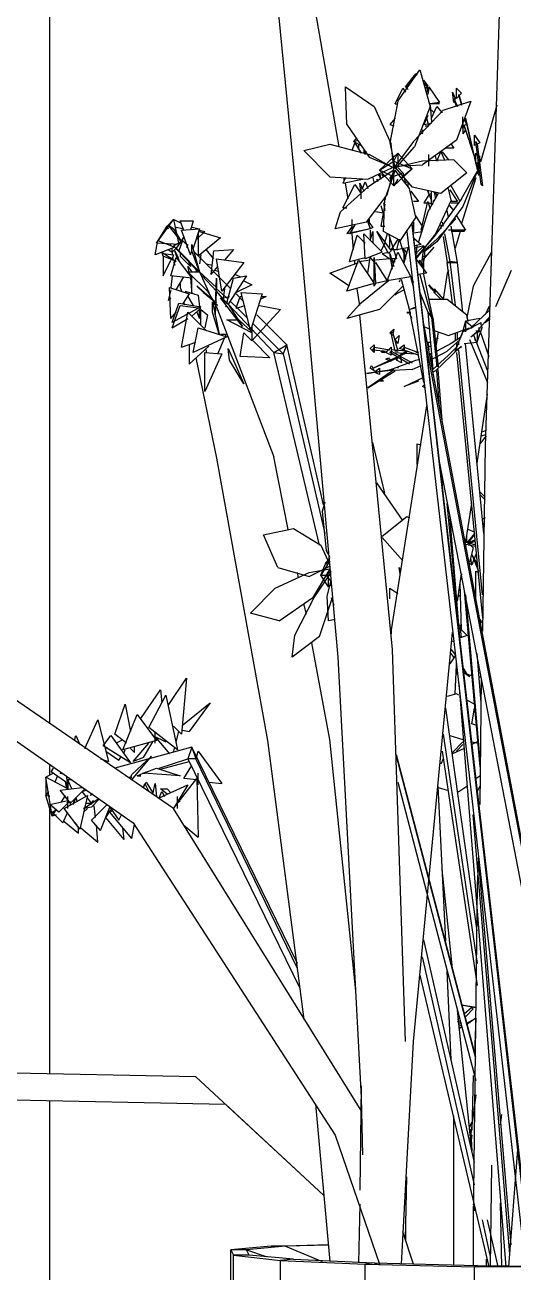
# Model space of a CAD drawing. Header units: millimetres. Extents: x -10.3 to 0, y 0 to 5.9.
# Drawn here: x -1.524 to -1.149, y 2.085 to 3.042 of the extents above; entities that cross this region are included whole.
import ezdxf

# ---------------------------------------------------------------- set-up
doc = ezdxf.new("R2010")
doc.units = ezdxf.units.MM

msp = doc.modelspace()

# ---------------------------------------------------------------- linework, layer by layer
for p, q in [((-1.505, 2.506), (-1.505, 4.238)), ((-1.283, 2.949), (-1.318, 3.152)), ((-1.339, 3.148), (-1.314, 2.894)), ((-1.16, 3.059), (-1.171, 2.719)), ((-1.238, 2.984), (-1.221, 3.008)), ((-1.221, 3.008), (-1.213, 2.98)), ((-1.232, 2.995), (-1.224, 3.005)), ((-1.224, 3.005), (-1.231, 2.996)), ((-1.223, 3.004), (-1.224, 3.005)), ((-1.223, 3.004), (-1.224, 3.005)), ((-1.215, 2.996), (-1.218, 3)), ((-1.216, 2.996), (-1.218, 2.998)), ((-1.277, 2.966), (-1.278, 2.995)), ((-1.278, 2.995), (-1.256, 2.98)), ((-1.24, 2.982), (-1.234, 2.994)), ((-1.234, 2.994), (-1.232, 2.991)), ((-1.231, 2.996), (-1.232, 2.995)), ((-1.232, 2.995), (-1.23, 2.993)), ((-1.23, 2.995), (-1.232, 2.995)), ((-1.229, 2.996), (-1.231, 2.996)), ((-1.23, 2.995), (-1.231, 2.996)), ((-1.215, 2.996), (-1.217, 2.996)), ((-1.217, 2.994), (-1.216, 2.995)), ((-1.216, 2.995), (-1.215, 2.996)), ((-1.215, 2.996), (-1.216, 2.993)), ((-1.216, 2.99), (-1.214, 2.995)), ((-1.214, 2.994), (-1.215, 2.989)), ((-1.214, 2.995), (-1.206, 2.983)), ((-1.195, 2.983), (-1.196, 2.991)), ((-1.196, 2.991), (-1.194, 2.986)), ((-1.193, 2.986), (-1.193, 2.994)), ((-1.193, 2.994), (-1.189, 2.99)), ((-1.189, 2.99), (-1.193, 2.986)), ((-1.191, 2.988), (-1.191, 2.989)), ((-1.191, 2.989), (-1.189, 2.982)), ((-1.191, 2.988), (-1.189, 2.981)), ((-1.256, 2.98), (-1.243, 2.951)), ((-1.238, 2.984), (-1.244, 2.952)), ((-1.24, 2.982), (-1.238, 2.982)), ((-1.213, 2.98), (-1.225, 2.949)), ((-1.206, 2.983), (-1.213, 2.982)), ((-1.206, 2.982), (-1.213, 2.982)), ((-1.213, 2.98), (-1.213, 2.981)), ((-1.213, 2.981), (-1.212, 2.968)), ((-1.212, 2.971), (-1.208, 2.98)), ((-1.208, 2.98), (-1.204, 2.975)), ((-1.203, 2.977), (-1.182, 2.984)), ((-1.195, 2.985), (-1.195, 2.986)), ((-1.195, 2.986), (-1.192, 2.98)), ((-1.194, 2.986), (-1.195, 2.983)), ((-1.195, 2.985), (-1.193, 2.98)), ((-1.182, 2.984), (-1.193, 2.954)), ((-1.162, 2.981), (-1.174, 2.939)), ((-1.24, 2.971), (-1.244, 2.966)), ((-1.203, 2.977), (-1.226, 2.953)), ((-1.215, 2.973), (-1.218, 2.966)), ((-1.214, 2.965), (-1.216, 2.972)), ((-1.21, 2.975), (-1.212, 2.977)), ((-1.188, 2.963), (-1.188, 2.972)), ((-1.187, 2.97), (-1.185, 2.966)), ((-1.178, 2.937), (-1.186, 2.971)), ((-1.186, 2.971), (-1.176, 2.927)), ((-1.277, 2.966), (-1.26, 2.941)), ((-1.244, 2.966), (-1.241, 2.965)), ((-1.22, 2.961), (-1.219, 2.959)), ((-1.219, 2.962), (-1.219, 2.96)), ((-1.218, 2.966), (-1.212, 2.967)), ((-1.217, 2.965), (-1.214, 2.965)), ((-1.214, 2.966), (-1.215, 2.966)), ((-1.215, 2.966), (-1.213, 2.966)), ((-1.188, 2.968), (-1.188, 2.965)), ((-1.185, 2.966), (-1.188, 2.965)), ((-1.188, 2.966), (-1.188, 2.965)), ((-1.188, 2.966), (-1.186, 2.962)), ((-1.188, 2.965), (-1.188, 2.959)), ((-1.186, 2.962), (-1.188, 2.959)), ((-1.179, 2.942), (-1.187, 2.965)), ((-1.187, 2.965), (-1.179, 2.941)), ((-1.31, 2.946), (-1.29, 2.951)), ((-1.29, 2.951), (-1.26, 2.943)), ((-1.273, 2.946), (-1.271, 2.952)), ((-1.27, 2.955), (-1.272, 2.953)), ((-1.272, 2.953), (-1.268, 2.954)), ((-1.272, 2.953), (-1.266, 2.95)), ((-1.271, 2.952), (-1.266, 2.944)), ((-1.268, 2.951), (-1.268, 2.948)), ((-1.244, 2.952), (-1.241, 2.938)), ((-1.241, 2.933), (-1.243, 2.951)), ((-1.226, 2.953), (-1.24, 2.934)), ((-1.193, 2.954), (-1.219, 2.935)), ((-1.197, 2.951), (-1.195, 2.948)), ((-1.179, 2.95), (-1.179, 2.958)), ((-1.179, 2.958), (-1.175, 2.952)), ((-1.175, 2.952), (-1.179, 2.95)), ((-1.174, 2.92), (-1.178, 2.953)), ((-1.178, 2.953), (-1.177, 2.951)), ((-1.177, 2.951), (-1.173, 2.919)), ((-1.29, 2.926), (-1.31, 2.946)), ((-1.264, 2.947), (-1.264, 2.944)), ((-1.262, 2.943), (-1.263, 2.945)), ((-1.263, 2.945), (-1.262, 2.945)), ((-1.262, 2.945), (-1.263, 2.945)), ((-1.263, 2.943), (-1.263, 2.945)), ((-1.242, 2.933), (-1.26, 2.943)), ((-1.26, 2.941), (-1.241, 2.933)), ((-1.252, 2.931), (-1.238, 2.944)), ((-1.241, 2.938), (-1.238, 2.944)), ((-1.24, 2.932), (-1.225, 2.949)), ((-1.238, 2.944), (-1.238, 2.937)), ((-1.238, 2.944), (-1.227, 2.932)), ((-1.214, 2.934), (-1.214, 2.943)), ((-1.208, 2.938), (-1.209, 2.942)), ((-1.208, 2.938), (-1.205, 2.945)), ((-1.205, 2.945), (-1.202, 2.939)), ((-1.204, 2.944), (-1.204, 2.945)), ((-1.204, 2.945), (-1.199, 2.939)), ((-1.195, 2.948), (-1.201, 2.948)), ((-1.179, 2.941), (-1.179, 2.942)), ((-1.178, 2.936), (-1.178, 2.944)), ((-1.178, 2.944), (-1.174, 2.938)), ((-1.175, 2.933), (-1.175, 2.942)), ((-1.261, 2.924), (-1.242, 2.933)), ((-1.241, 2.931), (-1.261, 2.918)), ((-1.252, 2.931), (-1.241, 2.938)), ((-1.241, 2.919), (-1.252, 2.931)), ((-1.241, 2.926), (-1.252, 2.931)), ((-1.24, 2.931), (-1.248, 2.909)), ((-1.246, 2.912), (-1.241, 2.931)), ((-1.241, 2.919), (-1.241, 2.938)), ((-1.241, 2.938), (-1.227, 2.932)), ((-1.241, 2.937), (-1.24, 2.932)), ((-1.227, 2.932), (-1.241, 2.919)), ((-1.219, 2.938), (-1.24, 2.933)), ((-1.24, 2.934), (-1.219, 2.935)), ((-1.24, 2.933), (-1.227, 2.918)), ((-1.229, 2.917), (-1.24, 2.931)), ((-1.238, 2.933), (-1.234, 2.929)), ((-1.227, 2.932), (-1.235, 2.925)), ((-1.195, 2.939), (-1.219, 2.938)), ((-1.195, 2.939), (-1.185, 2.929)), ((-1.189, 2.909), (-1.177, 2.93)), ((-1.177, 2.93), (-1.188, 2.903)), ((-1.174, 2.938), (-1.178, 2.936)), ((-1.176, 2.929), (-1.177, 2.936)), ((-1.175, 2.935), (-1.177, 2.928)), ((-1.29, 2.926), (-1.261, 2.924)), ((-1.278, 2.925), (-1.28, 2.921)), ((-1.28, 2.921), (-1.265, 2.924)), ((-1.279, 2.923), (-1.279, 2.925)), ((-1.276, 2.909), (-1.278, 2.921)), ((-1.266, 2.913), (-1.267, 2.921)), ((-1.267, 2.921), (-1.264, 2.915)), ((-1.265, 2.917), (-1.263, 2.922)), ((-1.263, 2.922), (-1.261, 2.917)), ((-1.257, 2.925), (-1.256, 2.921)), ((-1.253, 2.922), (-1.254, 2.924)), ((-1.254, 2.924), (-1.253, 2.923)), ((-1.252, 2.928), (-1.253, 2.927)), ((-1.253, 2.927), (-1.249, 2.928)), ((-1.252, 2.928), (-1.253, 2.927)), ((-1.252, 2.928), (-1.251, 2.924)), ((-1.251, 2.924), (-1.252, 2.927)), ((-1.252, 2.927), (-1.251, 2.924)), ((-1.249, 2.927), (-1.25, 2.927)), ((-1.25, 2.927), (-1.249, 2.927)), ((-1.241, 2.929), (-1.244, 2.925)), ((-1.244, 2.925), (-1.234, 2.929)), ((-1.244, 2.925), (-1.243, 2.922)), ((-1.238, 2.924), (-1.241, 2.919)), ((-1.234, 2.929), (-1.232, 2.921)), ((-1.231, 2.922), (-1.232, 2.921)), ((-1.23, 2.918), (-1.23, 2.922)), ((-1.185, 2.929), (-1.205, 2.913)), ((-1.178, 2.925), (-1.189, 2.89)), ((-1.282, 2.899), (-1.261, 2.918)), ((-1.28, 2.902), (-1.271, 2.92)), ((-1.271, 2.92), (-1.266, 2.913)), ((-1.266, 2.909), (-1.266, 2.918)), ((-1.262, 2.891), (-1.246, 2.912)), ((-1.224, 2.895), (-1.229, 2.917)), ((-1.228, 2.915), (-1.222, 2.907)), ((-1.205, 2.913), (-1.227, 2.918)), ((-1.214, 2.912), (-1.218, 2.906)), ((-1.215, 2.915), (-1.212, 2.908)), ((-1.212, 2.908), (-1.215, 2.915)), ((-1.207, 2.913), (-1.215, 2.899)), ((-1.212, 2.914), (-1.213, 2.912)), ((-1.212, 2.904), (-1.212, 2.913)), ((-1.21, 2.914), (-1.209, 2.909)), ((-1.209, 2.914), (-1.208, 2.911)), ((-1.197, 2.908), (-1.199, 2.917)), ((-1.198, 2.916), (-1.192, 2.907)), ((-1.19, 2.907), (-1.197, 2.919)), ((-1.173, 2.919), (-1.174, 2.92)), ((-1.28, 2.902), (-1.277, 2.902)), ((-1.248, 2.905), (-1.251, 2.888)), ((-1.251, 2.904), (-1.249, 2.897)), ((-1.249, 2.884), (-1.248, 2.909)), ((-1.249, 2.906), (-1.248, 2.9)), ((-1.248, 2.909), (-1.247, 2.909)), ((-1.248, 2.909), (-1.247, 2.909)), ((-1.222, 2.907), (-1.226, 2.907)), ((-1.22, 2.885), (-1.215, 2.907)), ((-1.218, 2.906), (-1.215, 2.906)), ((-1.215, 2.907), (-1.213, 2.901)), ((-1.214, 2.906), (-1.211, 2.905)), ((-1.21, 2.908), (-1.211, 2.907)), ((-1.189, 2.909), (-1.21, 2.88)), ((-1.197, 2.908), (-1.209, 2.882)), ((-1.188, 2.903), (-1.208, 2.876)), ((-1.197, 2.902), (-1.198, 2.904)), ((-1.195, 2.9), (-1.198, 2.904)), ((-1.192, 2.907), (-1.197, 2.907)), ((-1.197, 2.906), (-1.191, 2.906)), ((-1.423, 2.875), (-1.41, 2.893)), ((-1.415, 2.888), (-1.41, 2.893)), ((-1.41, 2.893), (-1.406, 2.874)), ((-1.404, 2.89), (-1.41, 2.893)), ((-1.402, 2.885), (-1.405, 2.892)), ((-1.405, 2.892), (-1.395, 2.892)), ((-1.395, 2.892), (-1.397, 2.885)), ((-1.314, 2.894), (-1.284, 2.557)), ((-1.286, 2.886), (-1.282, 2.899)), ((-1.273, 2.884), (-1.273, 2.893)), ((-1.261, 2.892), (-1.259, 2.886)), ((-1.261, 2.892), (-1.257, 2.887)), ((-1.26, 2.893), (-1.26, 2.891)), ((-1.249, 2.898), (-1.255, 2.899)), ((-1.224, 2.895), (-1.236, 2.877)), ((-1.219, 2.888), (-1.224, 2.896)), ((-1.215, 2.899), (-1.222, 2.876)), ((-1.194, 2.893), (-1.208, 2.878)), ((-1.199, 2.895), (-1.2, 2.9)), ((-1.194, 2.894), (-1.194, 2.893)), ((-1.193, 2.896), (-1.186, 2.885)), ((-1.423, 2.875), (-1.415, 2.888)), ((-1.415, 2.888), (-1.414, 2.886)), ((-1.414, 2.887), (-1.415, 2.888)), ((-1.404, 2.876), (-1.414, 2.889)), ((-1.414, 2.889), (-1.41, 2.886)), ((-1.41, 2.886), (-1.404, 2.876)), ((-1.403, 2.886), (-1.408, 2.887)), ((-1.404, 2.885), (-1.39, 2.886)), ((-1.397, 2.866), (-1.404, 2.885)), ((-1.391, 2.886), (-1.396, 2.887)), ((-1.39, 2.886), (-1.395, 2.871)), ((-1.386, 2.884), (-1.392, 2.878)), ((-1.391, 2.883), (-1.391, 2.865)), ((-1.39, 2.885), (-1.386, 2.884)), ((-1.39, 2.884), (-1.374, 2.879)), ((-1.262, 2.891), (-1.286, 2.886)), ((-1.273, 2.888), (-1.277, 2.882)), ((-1.259, 2.886), (-1.277, 2.882)), ((-1.271, 2.889), (-1.275, 2.882)), ((-1.259, 2.886), (-1.275, 2.882)), ((-1.261, 2.891), (-1.259, 2.886)), ((-1.257, 2.887), (-1.259, 2.886)), ((-1.259, 2.885), (-1.259, 2.879)), ((-1.259, 2.877), (-1.257, 2.884)), ((-1.257, 2.884), (-1.257, 2.875)), ((-1.245, 2.867), (-1.254, 2.884)), ((-1.254, 2.884), (-1.243, 2.869)), ((-1.251, 2.888), (-1.248, 2.888)), ((-1.236, 2.877), (-1.249, 2.884)), ((-1.231, 2.884), (-1.143, 2.116)), ((-1.141, 2.143), (-1.227, 2.89)), ((-1.141, 2.136), (-1.227, 2.889)), ((-1.226, 2.891), (-1.226, 2.885)), ((-1.226, 2.885), (-1.226, 2.884)), ((-1.226, 2.883), (-1.219, 2.884)), ((-1.22, 2.885), (-1.219, 2.885)), ((-1.207, 2.885), (-1.207, 2.884)), ((-1.207, 2.885), (-1.206, 2.885)), ((-1.205, 2.889), (-1.205, 2.886)), ((-1.204, 2.891), (-1.203, 2.888)), ((-1.186, 2.885), (-1.199, 2.885)), ((-1.192, 2.86), (-1.197, 2.888)), ((-1.187, 2.884), (-1.197, 2.884)), ((-1.19, 2.884), (-1.194, 2.871)), ((-1.187, 2.885), (-1.187, 2.884)), ((-1.424, 2.866), (-1.422, 2.877)), ((-1.422, 2.875), (-1.423, 2.875)), ((-1.406, 2.874), (-1.423, 2.875)), ((-1.422, 2.877), (-1.409, 2.872)), ((-1.412, 2.873), (-1.412, 2.874)), ((-1.41, 2.873), (-1.403, 2.877)), ((-1.391, 2.853), (-1.41, 2.873)), ((-1.41, 2.873), (-1.406, 2.869)), ((-1.406, 2.874), (-1.408, 2.871)), ((-1.403, 2.877), (-1.406, 2.869)), ((-1.404, 2.877), (-1.406, 2.875)), ((-1.404, 2.876), (-1.406, 2.874)), ((-1.402, 2.88), (-1.404, 2.877)), ((-1.402, 2.88), (-1.404, 2.876)), ((-1.399, 2.873), (-1.403, 2.877)), ((-1.399, 2.874), (-1.4, 2.872)), ((-1.396, 2.869), (-1.396, 2.874)), ((-1.396, 2.874), (-1.39, 2.853)), ((-1.374, 2.879), (-1.391, 2.865)), ((-1.275, 2.861), (-1.269, 2.881)), ((-1.272, 2.87), (-1.273, 2.882)), ((-1.269, 2.881), (-1.263, 2.875)), ((-1.263, 2.863), (-1.264, 2.882)), ((-1.264, 2.882), (-1.25, 2.868)), ((-1.248, 2.875), (-1.251, 2.869)), ((-1.246, 2.882), (-1.248, 2.876)), ((-1.245, 2.882), (-1.239, 2.863)), ((-1.244, 2.872), (-1.244, 2.879)), ((-1.238, 2.878), (-1.243, 2.87)), ((-1.237, 2.878), (-1.239, 2.87)), ((-1.237, 2.878), (-1.232, 2.863)), ((-1.226, 2.879), (-1.22, 2.874)), ((-1.22, 2.874), (-1.225, 2.873)), ((-1.218, 2.873), (-1.225, 2.871)), ((-1.209, 2.882), (-1.224, 2.863)), ((-1.21, 2.88), (-1.224, 2.864)), ((-1.224, 2.863), (-1.223, 2.873)), ((-1.218, 2.873), (-1.224, 2.867)), ((-1.218, 2.873), (-1.22, 2.858)), ((-1.208, 2.876), (-1.218, 2.868)), ((-1.217, 2.865), (-1.218, 2.873)), ((-1.208, 2.878), (-1.217, 2.87)), ((-1.203, 2.88), (-1.2, 2.86)), ((-1.202, 2.882), (-1.198, 2.861)), ((-1.409, 2.872), (-1.424, 2.866)), ((-1.418, 2.865), (-1.419, 2.868)), ((-1.419, 2.868), (-1.408, 2.861)), ((-1.418, 2.867), (-1.41, 2.866)), ((-1.418, 2.865), (-1.418, 2.85)), ((-1.408, 2.861), (-1.418, 2.865)), ((-1.414, 2.87), (-1.411, 2.868)), ((-1.412, 2.85), (-1.408, 2.864)), ((-1.411, 2.868), (-1.411, 2.871)), ((-1.411, 2.868), (-1.408, 2.871)), ((-1.408, 2.871), (-1.411, 2.868)), ((-1.411, 2.868), (-1.411, 2.866)), ((-1.41, 2.866), (-1.411, 2.863)), ((-1.411, 2.864), (-1.411, 2.863)), ((-1.411, 2.863), (-1.41, 2.863)), ((-1.407, 2.863), (-1.409, 2.869)), ((-1.409, 2.869), (-1.407, 2.865)), ((-1.408, 2.864), (-1.396, 2.848)), ((-1.407, 2.865), (-1.406, 2.862)), ((-1.406, 2.869), (-1.39, 2.853)), ((-1.405, 2.867), (-1.405, 2.865)), ((-1.397, 2.857), (-1.405, 2.865)), ((-1.4, 2.872), (-1.399, 2.872)), ((-1.397, 2.866), (-1.396, 2.869)), ((-1.39, 2.853), (-1.396, 2.869)), ((-1.366, 2.84), (-1.394, 2.868)), ((-1.389, 2.866), (-1.39, 2.859)), ((-1.379, 2.863), (-1.385, 2.87)), ((-1.381, 2.851), (-1.379, 2.869)), ((-1.379, 2.869), (-1.364, 2.87)), ((-1.373, 2.838), (-1.377, 2.863)), ((-1.377, 2.863), (-1.356, 2.86)), ((-1.364, 2.87), (-1.371, 2.862)), ((-1.275, 2.861), (-1.263, 2.864)), ((-1.25, 2.868), (-1.263, 2.863)), ((-1.261, 2.852), (-1.259, 2.864)), ((-1.259, 2.864), (-1.256, 2.86)), ((-1.256, 2.842), (-1.256, 2.864)), ((-1.256, 2.864), (-1.255, 2.844)), ((-1.244, 2.863), (-1.255, 2.862)), ((-1.25, 2.867), (-1.245, 2.868)), ((-1.25, 2.867), (-1.244, 2.863)), ((-1.246, 2.846), (-1.238, 2.868)), ((-1.243, 2.869), (-1.245, 2.867)), ((-1.242, 2.855), (-1.244, 2.867)), ((-1.244, 2.867), (-1.241, 2.857)), ((-1.243, 2.87), (-1.238, 2.87)), ((-1.24, 2.863), (-1.243, 2.863)), ((-1.243, 2.863), (-1.241, 2.861)), ((-1.239, 2.87), (-1.229, 2.872)), ((-1.238, 2.868), (-1.228, 2.849)), ((-1.232, 2.864), (-1.234, 2.871)), ((-1.234, 2.871), (-1.232, 2.864)), ((-1.233, 2.86), (-1.23, 2.871)), ((-1.233, 2.86), (-1.233, 2.87)), ((-1.233, 2.87), (-1.231, 2.867)), ((-1.23, 2.871), (-1.229, 2.87)), ((-1.223, 2.867), (-1.224, 2.868)), ((-1.224, 2.863), (-1.216, 2.852)), ((-1.219, 2.865), (-1.217, 2.865)), ((-1.217, 2.865), (-1.219, 2.862)), ((-1.219, 2.857), (-1.217, 2.865)), ((-1.217, 2.864), (-1.21, 2.872)), ((-1.166, 2.868), (-1.18, 2.842)), ((-1.418, 2.85), (-1.412, 2.862)), ((-1.41, 2.861), (-1.409, 2.858)), ((-1.399, 2.862), (-1.397, 2.857)), ((-1.398, 2.853), (-1.399, 2.857)), ((-1.399, 2.857), (-1.396, 2.853)), ((-1.392, 2.853), (-1.393, 2.855)), ((-1.385, 2.859), (-1.38, 2.858)), ((-1.381, 2.851), (-1.376, 2.857)), ((-1.375, 2.853), (-1.378, 2.854)), ((-1.356, 2.86), (-1.373, 2.838)), ((-1.29, 2.852), (-1.268, 2.86)), ((-1.277, 2.838), (-1.268, 2.862)), ((-1.271, 2.859), (-1.271, 2.862)), ((-1.268, 2.862), (-1.256, 2.844)), ((-1.266, 2.861), (-1.267, 2.86)), ((-1.259, 2.862), (-1.266, 2.861)), ((-1.256, 2.862), (-1.257, 2.862)), ((-1.255, 2.86), (-1.246, 2.846)), ((-1.241, 2.861), (-1.24, 2.861)), ((-1.222, 2.861), (-1.221, 2.862)), ((-1.221, 2.862), (-1.219, 2.857)), ((-1.221, 2.862), (-1.221, 2.86)), ((-1.218, 2.855), (-1.219, 2.857)), ((-1.218, 2.851), (-1.218, 2.86)), ((-1.2, 2.86), (-1.198, 2.861)), ((-1.196, 2.829), (-1.2, 2.86)), ((-1.2, 2.86), (-1.192, 2.86)), ((-1.199, 2.854), (-1.2, 2.852)), ((-1.198, 2.861), (-1.194, 2.827)), ((-1.192, 2.86), (-1.198, 2.861)), ((-1.188, 2.822), (-1.192, 2.86)), ((-1.151, 2.854), (-1.163, 2.826)), ((-1.411, 2.85), (-1.412, 2.841)), ((-1.396, 2.848), (-1.412, 2.85)), ((-1.408, 2.839), (-1.402, 2.849)), ((-1.405, 2.844), (-1.405, 2.841)), ((-1.383, 2.837), (-1.399, 2.853)), ((-1.399, 2.853), (-1.39, 2.853)), ((-1.398, 2.852), (-1.398, 2.851)), ((-1.397, 2.848), (-1.396, 2.836)), ((-1.396, 2.836), (-1.396, 2.85)), ((-1.39, 2.853), (-1.377, 2.841)), ((-1.39, 2.853), (-1.383, 2.837)), ((-1.377, 2.838), (-1.388, 2.85)), ((-1.378, 2.82), (-1.377, 2.848)), ((-1.377, 2.848), (-1.377, 2.843)), ((-1.369, 2.829), (-1.364, 2.848)), ((-1.354, 2.85), (-1.368, 2.828)), ((-1.364, 2.848), (-1.354, 2.85)), ((-1.359, 2.849), (-1.363, 2.851)), ((-1.356, 2.846), (-1.35, 2.843)), ((-1.275, 2.842), (-1.29, 2.852)), ((-1.256, 2.844), (-1.277, 2.838)), ((-1.245, 2.846), (-1.267, 2.828)), ((-1.255, 2.844), (-1.256, 2.842)), ((-1.246, 2.846), (-1.255, 2.844)), ((-1.228, 2.849), (-1.246, 2.846)), ((-1.246, 2.847), (-1.245, 2.847)), ((-1.236, 2.847), (-1.237, 2.845)), ((-1.229, 2.824), (-1.235, 2.847)), ((-1.228, 2.849), (-1.227, 2.85)), ((-1.226, 2.845), (-1.228, 2.849)), ((-1.228, 2.849), (-1.226, 2.845)), ((-1.228, 2.848), (-1.226, 2.841)), ((-1.216, 2.852), (-1.222, 2.851)), ((-1.221, 2.851), (-1.212, 2.818)), ((-1.211, 2.818), (-1.218, 2.851)), ((-1.2, 2.852), (-1.203, 2.832)), ((-1.412, 2.839), (-1.414, 2.831)), ((-1.412, 2.817), (-1.413, 2.841)), ((-1.413, 2.841), (-1.398, 2.836)), ((-1.405, 2.841), (-1.404, 2.838)), ((-1.398, 2.836), (-1.403, 2.828)), ((-1.4, 2.837), (-1.401, 2.838)), ((-1.401, 2.838), (-1.391, 2.835)), ((-1.377, 2.829), (-1.392, 2.842)), ((-1.392, 2.842), (-1.387, 2.837)), ((-1.391, 2.835), (-1.39, 2.826)), ((-1.387, 2.837), (-1.377, 2.829)), ((-1.384, 2.838), (-1.379, 2.83)), ((-1.377, 2.843), (-1.378, 2.82)), ((-1.368, 2.832), (-1.377, 2.84)), ((-1.369, 2.829), (-1.377, 2.838)), ((-1.371, 2.84), (-1.372, 2.833)), ((-1.35, 2.843), (-1.362, 2.837)), ((-1.356, 2.83), (-1.362, 2.836)), ((-1.351, 2.808), (-1.358, 2.837)), ((-1.358, 2.837), (-1.342, 2.836)), ((-1.342, 2.836), (-1.351, 2.808)), ((-1.267, 2.827), (-1.269, 2.84)), ((-1.252, 2.824), (-1.234, 2.842)), ((-1.239, 2.836), (-1.24, 2.835)), ((-1.233, 2.839), (-1.239, 2.836)), ((-1.221, 2.837), (-1.215, 2.822)), ((-1.212, 2.84), (-1.214, 2.843)), ((-1.214, 2.843), (-1.209, 2.837)), ((-1.209, 2.837), (-1.212, 2.84)), ((-1.21, 2.837), (-1.21, 2.84)), ((-1.21, 2.84), (-1.203, 2.832)), ((-1.205, 2.832), (-1.21, 2.837)), ((-1.18, 2.842), (-1.185, 2.818)), ((-1.414, 2.831), (-1.412, 2.833)), ((-1.411, 2.814), (-1.406, 2.829)), ((-1.411, 2.81), (-1.405, 2.827)), ((-1.389, 2.826), (-1.411, 2.814)), ((-1.406, 2.829), (-1.389, 2.826)), ((-1.405, 2.827), (-1.389, 2.825)), ((-1.402, 2.83), (-1.402, 2.828)), ((-1.402, 2.828), (-1.401, 2.828)), ((-1.399, 2.834), (-1.395, 2.827)), ((-1.389, 2.825), (-1.396, 2.819)), ((-1.38, 2.822), (-1.38, 2.83)), ((-1.38, 2.83), (-1.375, 2.805)), ((-1.379, 2.83), (-1.379, 2.829)), ((-1.379, 2.829), (-1.377, 2.826)), ((-1.377, 2.828), (-1.376, 2.827)), ((-1.376, 2.827), (-1.377, 2.828)), ((-1.377, 2.826), (-1.333, 2.711)), ((-1.357, 2.811), (-1.374, 2.833)), ((-1.374, 2.833), (-1.368, 2.828)), ((-1.372, 2.833), (-1.367, 2.834)), ((-1.369, 2.827), (-1.37, 2.826)), ((-1.37, 2.826), (-1.369, 2.827)), ((-1.368, 2.828), (-1.333, 2.791)), ((-1.368, 2.828), (-1.357, 2.811)), ((-1.366, 2.83), (-1.361, 2.825)), ((-1.362, 2.825), (-1.359, 2.834)), ((-1.362, 2.825), (-1.355, 2.827)), ((-1.361, 2.825), (-1.353, 2.817)), ((-1.359, 2.834), (-1.357, 2.834)), ((-1.344, 2.827), (-1.328, 2.824)), ((-1.339, 2.834), (-1.343, 2.832)), ((-1.342, 2.834), (-1.339, 2.834)), ((-1.277, 2.817), (-1.267, 2.828)), ((-1.229, 2.824), (-1.224, 2.826)), ((-1.224, 2.825), (-1.229, 2.824)), ((-1.219, 2.832), (-1.22, 2.832)), ((-1.214, 2.832), (-1.2, 2.832)), ((-1.2, 2.832), (-1.185, 2.82)), ((-1.168, 2.826), (-1.171, 2.82)), ((-1.167, 2.826), (-1.168, 2.826)), ((-1.168, 2.824), (-1.167, 2.825)), ((-1.412, 2.817), (-1.408, 2.822)), ((-1.411, 2.81), (-1.399, 2.817)), ((-1.404, 2.795), (-1.399, 2.822)), ((-1.399, 2.822), (-1.385, 2.808)), ((-1.392, 2.822), (-1.39, 2.817)), ((-1.39, 2.817), (-1.39, 2.824)), ((-1.389, 2.812), (-1.389, 2.824)), ((-1.389, 2.824), (-1.384, 2.82)), ((-1.384, 2.82), (-1.386, 2.81)), ((-1.375, 2.805), (-1.38, 2.822)), ((-1.35, 2.806), (-1.369, 2.816)), ((-1.369, 2.816), (-1.361, 2.816)), ((-1.35, 2.807), (-1.36, 2.816)), ((-1.328, 2.824), (-1.35, 2.8)), ((-1.323, 2.797), (-1.346, 2.82)), ((-1.252, 2.824), (-1.277, 2.817)), ((-1.242, 2.563), (-1.267, 2.82)), ((-1.23, 2.821), (-1.231, 2.822)), ((-1.231, 2.822), (-1.228, 2.822)), ((-1.218, 2.768), (-1.229, 2.824)), ((-1.227, 2.817), (-1.229, 2.821)), ((-1.229, 2.821), (-1.228, 2.821)), ((-1.211, 2.818), (-1.215, 2.822)), ((-1.215, 2.822), (-1.211, 2.778)), ((-1.215, 2.822), (-1.212, 2.818)), ((-1.212, 2.818), (-1.211, 2.818)), ((-1.212, 2.818), (-1.208, 2.78)), ((-1.211, 2.818), (-1.207, 2.78)), ((-1.175, 2.817), (-1.186, 2.815)), ((-1.184, 2.815), (-1.185, 2.82)), ((-1.185, 2.818), (-1.184, 2.815)), ((-1.167, 2.824), (-1.182, 2.81)), ((-1.175, 2.81), (-1.167, 2.819)), ((-1.171, 2.814), (-1.167, 2.817)), ((-1.395, 2.791), (-1.391, 2.81)), ((-1.391, 2.81), (-1.369, 2.803)), ((-1.359, 2.788), (-1.356, 2.806)), ((-1.356, 2.806), (-1.35, 2.8)), ((-1.35, 2.811), (-1.35, 2.8)), ((-1.326, 2.79), (-1.349, 2.813)), ((-1.244, 2.806), (-1.241, 2.809)), ((-1.242, 2.804), (-1.244, 2.806)), ((-1.243, 2.806), (-1.242, 2.807)), ((-1.24, 2.792), (-1.243, 2.806)), ((-1.241, 2.809), (-1.242, 2.804)), ((-1.242, 2.807), (-1.238, 2.792)), ((-1.132, 2.359), (-1.218, 2.813)), ((-1.218, 2.812), (-1.218, 2.811)), ((-1.218, 2.811), (-1.213, 2.809)), ((-1.21, 2.808), (-1.199, 2.804)), ((-1.207, 2.807), (-1.209, 2.794)), ((-1.199, 2.804), (-1.183, 2.81)), ((-1.194, 2.792), (-1.188, 2.807)), ((-1.194, 2.806), (-1.194, 2.8)), ((-1.192, 2.801), (-1.192, 2.806)), ((-1.186, 2.815), (-1.189, 2.804)), ((-1.188, 2.807), (-1.174, 2.814)), ((-1.186, 2.815), (-1.186, 2.808)), ((-1.18, 2.81), (-1.186, 2.815)), ((-1.186, 2.808), (-1.186, 2.807)), ((-1.182, 2.81), (-1.181, 2.81)), ((-1.182, 2.803), (-1.177, 2.807)), ((-1.179, 2.812), (-1.181, 2.811)), ((-1.177, 2.807), (-1.179, 2.805)), ((-1.177, 2.807), (-1.178, 2.808)), ((-1.177, 2.799), (-1.173, 2.811)), ((-1.175, 2.81), (-1.177, 2.807)), ((-1.177, 2.806), (-1.175, 2.808)), ((-1.177, 2.807), (-1.177, 2.799)), ((-1.176, 2.81), (-1.175, 2.81)), ((-1.175, 2.808), (-1.176, 2.807)), ((-1.175, 2.808), (-1.168, 2.788)), ((-1.174, 2.812), (-1.174, 2.814)), ((-1.404, 2.795), (-1.393, 2.799)), ((-1.398, 2.797), (-1.398, 2.782)), ((-1.398, 2.782), (-1.383, 2.796)), ((-1.369, 2.803), (-1.395, 2.791)), ((-1.376, 2.79), (-1.371, 2.802)), ((-1.374, 2.805), (-1.37, 2.805)), ((-1.37, 2.805), (-1.37, 2.803)), ((-1.349, 2.8), (-1.336, 2.787)), ((-1.333, 2.791), (-1.323, 2.797)), ((-1.323, 2.797), (-1.326, 2.79)), ((-1.295, 2.674), (-1.323, 2.797)), ((-1.259, 2.794), (-1.256, 2.797)), ((-1.256, 2.797), (-1.256, 2.791)), ((-1.24, 2.801), (-1.237, 2.804)), ((-1.238, 2.798), (-1.24, 2.801)), ((-1.237, 2.804), (-1.238, 2.798)), ((-1.237, 2.794), (-1.233, 2.797)), ((-1.233, 2.797), (-1.233, 2.793)), ((-1.132, 2.355), (-1.217, 2.801)), ((-1.214, 2.796), (-1.215, 2.799)), ((-1.215, 2.799), (-1.213, 2.799)), ((-1.215, 2.799), (-1.214, 2.793)), ((-1.214, 2.796), (-1.212, 2.796)), ((-1.207, 2.802), (-1.209, 2.801)), ((-1.209, 2.798), (-1.208, 2.799)), ((-1.197, 2.798), (-1.208, 2.792)), ((-1.2, 2.792), (-1.19, 2.801)), ((-1.192, 2.796), (-1.199, 2.789)), ((-1.189, 2.803), (-1.197, 2.798)), ((-1.194, 2.792), (-1.189, 2.796)), ((-1.193, 2.798), (-1.193, 2.794)), ((-1.191, 2.797), (-1.191, 2.799)), ((-1.187, 2.798), (-1.177, 2.799)), ((-1.172, 2.652), (-1.186, 2.798)), ((-1.183, 2.801), (-1.169, 2.768)), ((-1.18, 2.805), (-1.169, 2.777)), ((-1.177, 2.799), (-1.179, 2.801)), ((-1.393, 2.787), (-1.377, 2.71)), ((-1.386, 2.761), (-1.386, 2.791)), ((-1.386, 2.791), (-1.373, 2.79)), ((-1.373, 2.79), (-1.386, 2.761)), ((-1.385, 2.793), (-1.385, 2.791)), ((-1.367, 2.785), (-1.368, 2.794)), ((-1.368, 2.794), (-1.356, 2.767)), ((-1.336, 2.787), (-1.359, 2.788)), ((-1.298, 2.643), (-1.333, 2.791)), ((-1.333, 2.791), (-1.326, 2.79)), ((-1.326, 2.79), (-1.294, 2.652)), ((-1.256, 2.791), (-1.259, 2.794)), ((-1.257, 2.793), (-1.256, 2.795)), ((-1.257, 2.793), (-1.246, 2.792)), ((-1.257, 2.779), (-1.238, 2.788)), ((-1.257, 2.779), (-1.238, 2.787)), ((-1.256, 2.795), (-1.244, 2.793)), ((-1.25, 2.791), (-1.251, 2.792)), ((-1.251, 2.792), (-1.248, 2.791)), ((-1.248, 2.791), (-1.25, 2.791)), ((-1.247, 2.791), (-1.243, 2.795)), ((-1.243, 2.789), (-1.247, 2.791)), ((-1.247, 2.786), (-1.245, 2.787)), ((-1.245, 2.787), (-1.243, 2.784)), ((-1.244, 2.791), (-1.243, 2.792)), ((-1.229, 2.782), (-1.244, 2.791)), ((-1.243, 2.795), (-1.243, 2.789)), ((-1.231, 2.792), (-1.243, 2.793)), ((-1.243, 2.792), (-1.227, 2.783)), ((-1.241, 2.791), (-1.224, 2.79)), ((-1.238, 2.792), (-1.24, 2.792)), ((-1.239, 2.785), (-1.236, 2.789)), ((-1.233, 2.793), (-1.237, 2.794)), ((-1.231, 2.792), (-1.236, 2.789)), ((-1.236, 2.789), (-1.235, 2.783)), ((-1.235, 2.789), (-1.231, 2.791)), ((-1.234, 2.793), (-1.233, 2.795)), ((-1.222, 2.789), (-1.234, 2.793)), ((-1.233, 2.795), (-1.222, 2.791)), ((-1.231, 2.791), (-1.231, 2.792)), ((-1.222, 2.791), (-1.224, 2.791)), ((-1.215, 2.795), (-1.214, 2.793)), ((-1.212, 2.79), (-1.214, 2.789)), ((-1.212, 2.79), (-1.214, 2.79)), ((-1.213, 2.785), (-1.2, 2.792)), ((-1.212, 2.781), (-1.212, 2.79)), ((-1.199, 2.789), (-1.211, 2.778)), ((-1.209, 2.777), (-1.19, 2.795)), ((-1.193, 2.791), (-1.173, 2.587)), ((-1.173, 2.605), (-1.191, 2.793)), ((-1.19, 2.795), (-1.189, 2.795)), ((-1.356, 2.767), (-1.367, 2.785)), ((-1.241, 2.778), (-1.262, 2.775)), ((-1.262, 2.775), (-1.241, 2.778)), ((-1.242, 2.777), (-1.261, 2.764)), ((-1.261, 2.764), (-1.24, 2.777)), ((-1.259, 2.779), (-1.258, 2.781)), ((-1.256, 2.777), (-1.259, 2.779)), ((-1.258, 2.781), (-1.256, 2.777)), ((-1.256, 2.776), (-1.252, 2.779)), ((-1.252, 2.779), (-1.252, 2.774)), ((-1.243, 2.784), (-1.247, 2.786)), ((-1.246, 2.777), (-1.224, 2.785)), ((-1.227, 2.778), (-1.246, 2.777)), ((-1.235, 2.783), (-1.239, 2.785)), ((-1.238, 2.78), (-1.238, 2.779)), ((-1.227, 2.778), (-1.22, 2.781)), ((-1.224, 2.785), (-1.221, 2.786)), ((-1.221, 2.781), (-1.22, 2.781)), ((-1.211, 2.782), (-1.212, 2.782)), ((-1.212, 2.782), (-1.211, 2.782)), ((-1.211, 2.779), (-1.211, 2.778)), ((-1.211, 2.779), (-1.211, 2.778)), ((-1.209, 2.777), (-1.211, 2.776)), ((-1.206, 2.749), (-1.208, 2.777)), ((-1.204, 2.739), (-1.207, 2.778)), ((-1.252, 2.774), (-1.256, 2.776)), ((-1.253, 2.769), (-1.25, 2.77)), ((-1.249, 2.769), (-1.253, 2.769)), ((-1.25, 2.77), (-1.249, 2.769)), ((-1.233, 2.765), (-1.218, 2.772)), ((-1.222, 2.769), (-1.233, 2.765)), ((-1.211, 2.776), (-1.211, 2.774)), ((-1.219, 2.765), (-1.218, 2.766)), ((-1.217, 2.764), (-1.219, 2.765)), ((-1.177, 2.706), (-1.169, 2.759)), ((-1.216, 2.75), (-1.243, 2.578)), ((-1.17, 2.731), (-1.173, 2.73)), ((-1.248, 2.683), (-1.257, 2.722)), ((-1.223, 2.705), (-1.223, 2.721)), ((-1.223, 2.721), (-1.22, 2.72)), ((-1.17, 2.727), (-1.175, 2.721)), ((-1.174, 2.727), (-1.17, 2.728)), ((-1.377, 2.71), (-1.338, 2.493)), ((-1.322, 2.655), (-1.333, 2.711)), ((-1.171, 2.719), (-1.173, 2.577)), ((-1.206, 2.706), (-1.134, 2.334)), ((-1.205, 2.701), (-1.204, 2.689)), ((-1.234, 2.662), (-1.254, 2.691)), ((-1.171, 2.68), (-1.175, 2.684)), ((-1.175, 2.682), (-1.171, 2.678)), ((-1.294, 2.676), (-1.296, 2.669)), ((-1.193, 2.601), (-1.2, 2.675)), ((-1.186, 2.644), (-1.181, 2.675)), ((-1.296, 2.669), (-1.293, 2.639)), ((-1.25, 2.65), (-1.231, 2.665)), ((-1.231, 2.665), (-1.229, 2.664)), ((-1.19, 2.569), (-1.198, 2.666)), ((-1.171, 2.664), (-1.173, 2.663)), ((-1.341, 2.651), (-1.318, 2.656)), ((-1.318, 2.656), (-1.297, 2.643)), ((-1.179, 2.653), (-1.184, 2.655)), ((-1.172, 2.657), (-1.172, 2.66)), ((-1.33, 2.626), (-1.341, 2.651)), ((-1.297, 2.643), (-1.29, 2.628)), ((-1.25, 2.649), (-1.234, 2.631)), ((-1.186, 2.639), (-1.186, 2.648)), ((-1.186, 2.647), (-1.186, 2.645)), ((-1.186, 2.647), (-1.18, 2.641)), ((-1.179, 2.646), (-1.186, 2.643)), ((-1.179, 2.652), (-1.185, 2.645)), ((-1.185, 2.645), (-1.185, 2.65)), ((-1.184, 2.645), (-1.179, 2.651)), ((-1.179, 2.647), (-1.184, 2.645)), ((-1.178, 2.643), (-1.184, 2.645)), ((-1.178, 2.642), (-1.184, 2.643)), ((-1.293, 2.639), (-1.29, 2.634)), ((-1.18, 2.641), (-1.183, 2.63)), ((-1.177, 2.629), (-1.181, 2.636)), ((-1.181, 2.636), (-1.176, 2.623)), ((-1.178, 2.636), (-1.181, 2.628)), ((-1.33, 2.626), (-1.306, 2.619)), ((-1.306, 2.619), (-1.29, 2.627)), ((-1.306, 2.622), (-1.29, 2.625)), ((-1.29, 2.625), (-1.303, 2.603)), ((-1.29, 2.631), (-1.297, 2.62)), ((-1.297, 2.62), (-1.293, 2.63)), ((-1.29, 2.633), (-1.293, 2.63)), ((-1.293, 2.63), (-1.291, 2.63)), ((-1.293, 2.63), (-1.292, 2.627)), ((-1.236, 2.621), (-1.237, 2.626)), ((-1.237, 2.626), (-1.236, 2.622)), ((-1.183, 2.629), (-1.181, 2.628)), ((-1.181, 2.628), (-1.182, 2.633)), ((-1.181, 2.628), (-1.182, 2.633)), ((-1.332, 2.61), (-1.306, 2.622)), ((-1.314, 2.618), (-1.315, 2.622)), ((-1.302, 2.603), (-1.289, 2.622)), ((-1.291, 2.611), (-1.297, 2.62)), ((-1.297, 2.62), (-1.289, 2.62)), ((-1.289, 2.623), (-1.293, 2.62)), ((-1.293, 2.62), (-1.289, 2.615)), ((-1.289, 2.62), (-1.293, 2.62)), ((-1.292, 2.604), (-1.289, 2.616)), ((-1.291, 2.611), (-1.291, 2.62)), ((-1.289, 2.614), (-1.291, 2.611)), ((-1.289, 2.616), (-1.289, 2.618)), ((-1.192, 2.6), (-1.189, 2.621)), ((-1.189, 2.578), (-1.19, 2.614)), ((-1.189, 2.621), (-1.189, 2.62)), ((-1.178, 2.6), (-1.178, 2.623)), ((-1.178, 2.623), (-1.176, 2.622)), ((-1.351, 2.591), (-1.332, 2.61)), ((-1.291, 2.611), (-1.289, 2.613)), ((-1.244, 2.602), (-1.244, 2.61)), ((-1.244, 2.61), (-1.238, 2.606)), ((-1.192, 2.603), (-1.19, 2.605)), ((-1.191, 2.608), (-1.19, 2.61)), ((-1.19, 2.609), (-1.191, 2.608)), ((-1.187, 2.608), (-1.175, 2.473)), ((-1.186, 2.605), (-1.175, 2.478)), ((-1.329, 2.585), (-1.303, 2.603)), ((-1.317, 2.574), (-1.302, 2.603)), ((-1.308, 2.59), (-1.31, 2.598)), ((-1.298, 2.573), (-1.288, 2.603)), ((-1.291, 2.585), (-1.292, 2.604)), ((-1.289, 2.603), (-1.287, 2.597)), ((-1.329, 2.585), (-1.351, 2.591)), ((-1.286, 2.586), (-1.291, 2.585)), ((-1.175, 2.586), (-1.173, 2.583)), ((-1.243, 2.578), (-1.243, 2.575)), ((-1.226, 2.262), (-1.196, 2.576)), ((-1.189, 2.572), (-1.19, 2.582)), ((-1.19, 2.582), (-1.189, 2.581)), ((-1.185, 2.574), (-1.189, 2.578)), ((-1.41, 2.441), (-1.595, 2.568)), ((-1.319, 2.557), (-1.317, 2.574)), ((-1.298, 2.573), (-1.319, 2.557)), ((-1.29, 2.494), (-1.304, 2.568)), ((-1.195, 2.569), (-1.196, 2.569)), ((-1.184, 2.574), (-1.19, 2.572)), ((-1.624, 2.558), (-1.441, 2.43)), ((-1.284, 2.557), (-1.266, 2.219)), ((-1.232, 2.262), (-1.242, 2.563)), ((-1.194, 2.558), (-1.198, 2.552)), ((-1.197, 2.563), (-1.194, 2.559)), ((-1.195, 2.557), (-1.197, 2.56)), ((-1.174, 2.522), (-1.177, 2.56)), ((-1.194, 2.529), (-1.193, 2.551)), ((-1.193, 2.544), (-1.193, 2.553)), ((-1.188, 2.549), (-1.185, 2.544)), ((-1.186, 2.546), (-1.187, 2.548)), ((-1.414, 2.52), (-1.4, 2.541)), ((-1.4, 2.541), (-1.404, 2.498)), ((-1.183, 2.542), (-1.187, 2.545)), ((-1.185, 2.544), (-1.181, 2.543)), ((-1.184, 2.544), (-1.183, 2.542)), ((-1.176, 2.542), (-1.174, 2.542)), ((-1.174, 2.541), (-1.175, 2.444)), ((-1.435, 2.51), (-1.42, 2.532)), ((-1.429, 2.503), (-1.416, 2.528)), ((-1.42, 2.532), (-1.419, 2.522)), ((-1.416, 2.528), (-1.407, 2.486)), ((-1.193, 2.529), (-1.2, 2.527)), ((-1.191, 2.528), (-1.193, 2.529)), ((-1.191, 2.537), (-1.155, 2.089)), ((-1.175, 2.533), (-1.174, 2.53)), ((-1.174, 2.53), (-1.175, 2.53)), ((-1.455, 2.498), (-1.447, 2.521)), ((-1.447, 2.521), (-1.443, 2.5)), ((-1.403, 2.505), (-1.382, 2.522)), ((-1.382, 2.522), (-1.398, 2.5)), ((-1.179, 2.521), (-1.185, 2.524)), ((-1.478, 2.487), (-1.468, 2.509)), ((-1.468, 2.509), (-1.46, 2.477)), ((-1.449, 2.486), (-1.438, 2.513)), ((-1.438, 2.513), (-1.423, 2.493)), ((-1.177, 2.347), (-1.201, 2.518)), ((-1.181, 2.506), (-1.179, 2.518)), ((-1.407, 2.486), (-1.429, 2.503)), ((-1.424, 2.491), (-1.424, 2.5)), ((-1.41, 2.504), (-1.404, 2.498)), ((-1.408, 2.492), (-1.406, 2.5)), ((-1.403, 2.501), (-1.398, 2.5)), ((-1.178, 2.505), (-1.181, 2.506)), ((-1.486, 2.493), (-1.485, 2.497)), ((-1.485, 2.497), (-1.482, 2.49)), ((-1.464, 2.489), (-1.458, 2.497)), ((-1.458, 2.497), (-1.443, 2.476)), ((-1.446, 2.491), (-1.455, 2.498)), ((-1.45, 2.493), (-1.454, 2.491)), ((-1.423, 2.493), (-1.449, 2.486)), ((-1.441, 2.477), (-1.429, 2.491)), ((-1.433, 2.48), (-1.426, 2.492)), ((-1.426, 2.497), (-1.416, 2.492)), ((-1.424, 2.496), (-1.425, 2.496)), ((-1.424, 2.496), (-1.413, 2.483)), ((-1.416, 2.492), (-1.416, 2.493)), ((-1.338, 2.493), (-1.31, 2.279)), ((-1.27, 2.301), (-1.29, 2.494)), ((-1.203, 2.498), (-1.177, 2.322)), ((-1.198, 2.497), (-1.188, 2.494)), ((-1.188, 2.492), (-1.196, 2.484)), ((-1.193, 2.485), (-1.188, 2.49)), ((-1.181, 2.492), (-1.176, 2.491)), ((-1.177, 2.492), (-1.181, 2.49)), ((-1.443, 2.476), (-1.464, 2.489)), ((-1.461, 2.488), (-1.462, 2.487)), ((-1.462, 2.485), (-1.452, 2.478)), ((-1.396, 2.488), (-1.455, 2.472)), ((-1.452, 2.478), (-1.45, 2.481)), ((-1.448, 2.484), (-1.447, 2.486)), ((-1.443, 2.487), (-1.44, 2.484)), ((-1.442, 2.463), (-1.427, 2.481)), ((-1.442, 2.467), (-1.427, 2.481)), ((-1.433, 2.48), (-1.441, 2.477)), ((-1.44, 2.484), (-1.44, 2.488)), ((-1.41, 2.484), (-1.409, 2.488)), ((-1.396, 2.488), (-1.399, 2.479)), ((-1.315, 2.322), (-1.396, 2.488)), ((-1.396, 2.488), (-1.393, 2.479)), ((-1.392, 2.481), (-1.391, 2.485)), ((-1.391, 2.485), (-1.373, 2.46)), ((-1.178, 2.25), (-1.239, 2.482)), ((-1.178, 2.249), (-1.239, 2.481)), ((-1.204, 2.485), (-1.177, 2.305)), ((-1.187, 2.487), (-1.196, 2.483)), ((-1.505, 2.467), (-1.505, 2.474)), ((-1.504, 2.469), (-1.502, 2.472)), ((-1.466, 2.479), (-1.46, 2.477)), ((-1.433, 2.468), (-1.423, 2.472)), ((-1.423, 2.472), (-1.405, 2.466)), ((-1.421, 2.472), (-1.399, 2.479)), ((-1.42, 2.471), (-1.398, 2.477)), ((-1.402, 2.464), (-1.396, 2.474)), ((-1.393, 2.479), (-1.399, 2.479)), ((-1.399, 2.479), (-1.313, 2.303)), ((-1.315, 2.318), (-1.393, 2.479)), ((-1.203, 2.479), (-1.205, 2.475)), ((-1.502, 2.468), (-1.508, 2.465)), ((-1.503, 2.435), (-1.508, 2.465)), ((-1.508, 2.465), (-1.508, 2.451)), ((-1.491, 2.456), (-1.508, 2.465)), ((-1.491, 2.46), (-1.504, 2.469)), ((-1.499, 2.466), (-1.501, 2.461)), ((-1.494, 2.467), (-1.497, 2.468)), ((-1.497, 2.468), (-1.495, 2.468)), ((-1.492, 2.457), (-1.493, 2.462)), ((-1.491, 2.46), (-1.492, 2.466)), ((-1.491, 2.456), (-1.492, 2.461)), ((-1.488, 2.456), (-1.491, 2.463)), ((-1.491, 2.463), (-1.491, 2.456)), ((-1.488, 2.463), (-1.491, 2.463)), ((-1.444, 2.465), (-1.442, 2.465)), ((-1.443, 2.464), (-1.442, 2.467)), ((-1.438, 2.466), (-1.431, 2.469)), ((-1.438, 2.466), (-1.435, 2.466)), ((-1.435, 2.466), (-1.438, 2.466)), ((-1.434, 2.468), (-1.432, 2.468)), ((-1.405, 2.466), (-1.433, 2.468)), ((-1.433, 2.457), (-1.431, 2.461)), ((-1.431, 2.461), (-1.426, 2.453)), ((-1.41, 2.441), (-1.392, 2.464)), ((-1.392, 2.463), (-1.402, 2.464)), ((-1.392, 2.464), (-1.391, 2.419)), ((-1.391, 2.459), (-1.391, 2.468)), ((-1.383, 2.461), (-1.373, 2.46)), ((-1.238, 2.461), (-1.178, 2.232)), ((-1.178, 2.464), (-1.175, 2.466)), ((-1.506, 2.454), (-1.508, 2.451)), ((-1.497, 2.455), (-1.48, 2.457)), ((-1.489, 2.445), (-1.497, 2.455)), ((-1.489, 2.445), (-1.478, 2.456)), ((-1.48, 2.454), (-1.477, 2.455)), ((-1.477, 2.45), (-1.48, 2.454)), ((-1.472, 2.452), (-1.474, 2.451)), ((-1.474, 2.451), (-1.473, 2.452)), ((-1.433, 2.457), (-1.432, 2.46)), ((-1.432, 2.46), (-1.429, 2.454)), ((-1.426, 2.452), (-1.424, 2.46)), ((-1.424, 2.46), (-1.423, 2.45)), ((-1.421, 2.449), (-1.399, 2.459)), ((-1.421, 2.449), (-1.419, 2.454)), ((-1.415, 2.452), (-1.42, 2.456)), ((-1.42, 2.456), (-1.415, 2.456)), ((-1.419, 2.454), (-1.417, 2.45)), ((-1.415, 2.456), (-1.412, 2.453)), ((-1.399, 2.459), (-1.41, 2.441)), ((-1.201, 2.339), (-1.207, 2.458)), ((-1.207, 2.457), (-1.2, 2.455)), ((-1.192, 2.454), (-1.191, 2.454)), ((-1.191, 2.454), (-1.185, 2.458)), ((-1.175, 2.458), (-1.177, 2.454)), ((-1.505, 2.45), (-1.508, 2.451)), ((-1.503, 2.435), (-1.508, 2.451)), ((-1.505, 2.444), (-1.491, 2.447)), ((-1.498, 2.438), (-1.505, 2.444)), ((-1.498, 2.438), (-1.49, 2.446)), ((-1.496, 2.446), (-1.493, 2.451)), ((-1.494, 2.441), (-1.476, 2.451)), ((-1.489, 2.446), (-1.492, 2.445)), ((-1.491, 2.441), (-1.491, 2.45)), ((-1.491, 2.447), (-1.491, 2.448)), ((-1.491, 2.445), (-1.491, 2.446)), ((-1.489, 2.444), (-1.489, 2.445)), ((-1.487, 2.444), (-1.485, 2.449)), ((-1.487, 2.446), (-1.486, 2.446)), ((-1.485, 2.449), (-1.484, 2.446)), ((-1.476, 2.451), (-1.482, 2.425)), ((-1.479, 2.441), (-1.468, 2.448)), ((-1.473, 2.442), (-1.479, 2.441)), ((-1.477, 2.445), (-1.473, 2.445)), ((-1.473, 2.445), (-1.476, 2.449)), ((-1.473, 2.442), (-1.467, 2.448)), ((-1.473, 2.444), (-1.472, 2.447)), ((-1.473, 2.432), (-1.461, 2.444)), ((-1.472, 2.447), (-1.471, 2.446)), ((-1.47, 2.434), (-1.471, 2.443)), ((-1.466, 2.424), (-1.459, 2.442)), ((-1.459, 2.442), (-1.452, 2.432)), ((-1.407, 2.441), (-1.407, 2.45)), ((-1.405, 2.446), (-1.406, 2.447)), ((-1.505, 2.237), (-1.505, 2.441)), ((-1.503, 2.438), (-1.5, 2.44)), ((-1.503, 2.435), (-1.5, 2.44)), ((-1.495, 2.43), (-1.503, 2.438)), ((-1.5, 2.436), (-1.503, 2.435)), ((-1.495, 2.43), (-1.491, 2.438)), ((-1.482, 2.425), (-1.494, 2.441)), ((-1.476, 2.441), (-1.479, 2.438)), ((-1.462, 2.434), (-1.458, 2.44)), ((-1.448, 2.417), (-1.462, 2.434)), ((-1.459, 2.438), (-1.457, 2.439)), ((-1.442, 2.418), (-1.459, 2.438)), ((-1.452, 2.432), (-1.45, 2.436)), ((-1.266, 2.209), (-1.41, 2.441)), ((-1.152, 2.099), (-1.18, 2.436)), ((-1.494, 2.431), (-1.483, 2.422)), ((-1.484, 2.428), (-1.486, 2.43)), ((-1.486, 2.43), (-1.485, 2.43)), ((-1.483, 2.422), (-1.483, 2.427)), ((-1.481, 2.426), (-1.468, 2.415)), ((-1.466, 2.424), (-1.473, 2.432)), ((-1.468, 2.415), (-1.469, 2.428)), ((-1.448, 2.417), (-1.449, 2.426)), ((-1.442, 2.418), (-1.44, 2.429)), ((-1.441, 2.43), (-1.286, 2.19)), ((-1.402, 2.428), (-1.391, 2.419)), ((-1.196, 2.318), (-1.204, 2.394)), ((-1.176, 2.403), (-1.177, 2.382)), ((-1.151, 2.106), (-1.176, 2.403)), ((-1.177, 2.382), (-1.18, 2.125)), ((-1.179, 2.169), (-1.218, 2.34)), ((-1.179, 2.152), (-1.219, 2.327)), ((-1.221, 2.313), (-1.168, 2.089)), ((-1.197, 2.248), (-1.2, 2.316)), ((-1.178, 2.288), (-1.189, 2.29)), ((-1.188, 2.29), (-1.178, 2.288)), ((-1.181, 2.178), (-1.192, 2.286)), ((-1.191, 2.28), (-1.192, 2.279)), ((-1.181, 2.288), (-1.187, 2.283)), ((-1.186, 2.281), (-1.18, 2.287)), ((-1.185, 2.276), (-1.178, 2.28)), ((-1.178, 2.28), (-1.185, 2.275)), ((-1.18, 2.287), (-1.181, 2.288)), ((-1.178, 2.28), (-1.179, 2.253)), ((-1.192, 2.277), (-1.19, 2.278)), ((-1.19, 2.276), (-1.191, 2.276)), ((-1.191, 2.275), (-1.189, 2.274)), ((-1.19, 2.273), (-1.191, 2.272)), ((-1.191, 2.272), (-1.19, 2.273)), ((-1.191, 2.272), (-1.189, 2.273)), ((-1.189, 2.274), (-1.19, 2.274)), ((-1.235, 2.091), (-1.226, 2.262)), ((-1.393, 2.235), (-1.598, 2.239)), ((-1.295, 2.144), (-1.393, 2.235)), ((-1.18, 2.236), (-1.181, 2.194)), ((-1.266, 2.228), (-1.267, 2.148)), ((-1.577, 2.218), (-1.37, 2.214)), ((-1.505, 1.591), (-1.505, 2.216)), ((-1.37, 2.214), (-1.295, 2.144)), ((-1.301, 2.214), (-1.29, 2.093)), ((-1.266, 2.219), (-1.265, 2.175)), ((-1.178, 2.221), (-1.182, 2.192)), ((-1.195, 2.09), (-1.195, 2.205)), ((-1.159, 2.198), (-1.158, 2.206)), ((-1.181, 2.2), (-1.183, 2.196)), ((-1.183, 2.196), (-1.181, 2.2)), ((-1.182, 2.194), (-1.183, 2.195)), ((-1.183, 2.193), (-1.182, 2.194)), ((-1.182, 2.192), (-1.182, 2.193)), ((-1.182, 2.193), (-1.181, 2.193)), ((-1.181, 2.193), (-1.182, 2.193)), ((-1.286, 2.19), (-1.252, 2.091)), ((-1.182, 2.192), (-1.181, 2.178)), ((-1.182, 2.19), (-1.181, 2.19)), ((-1.181, 2.19), (-1.182, 2.184)), ((-1.146, 2.179), (-1.153, 2.089)), ((-1.166, 2.167), (-1.167, 2.089)), ((-1.232, 2.11), (-1.231, 2.158)), ((-1.267, 2.137), (-1.268, 2.092)), ((-1.18, 2.137), (-1.179, 2.132)), ((-1.158, 2.089), (-1.159, 2.138)), ((-1.232, 2.124), (-1.232, 2.109)), ((-1.18, 2.125), (-1.18, 2.09)), ((-1.167, 2.098), (-1.173, 2.125)), ((-1.161, 2.089), (-1.169, 2.125)), ((-1.226, 2.091), (-1.234, 2.116)), ((-1.335, 2.105), (-1.366, 2.102)), ((-1.366, 1.569), (-1.366, 2.102)), ((-1.366, 2.102), (-1.364, 2.098)), ((-1.354, 2.102), (-1.366, 2.102)), ((-1.364, 1.563), (-1.364, 2.098)), ((-1.364, 2.098), (-1.328, 2.094)), ((-1.352, 2.098), (-1.364, 2.098)), ((-1.324, 2.105), (-1.354, 2.102)), ((-1.354, 2.102), (-1.339, 2.097)), ((-1.352, 2.098), (-1.354, 2.102)), ((-1.318, 2.095), (-1.352, 2.098)), ((-1.335, 2.105), (-1.291, 2.106)), ((-1.324, 2.105), (-1.335, 2.105)), ((-1.291, 2.106), (-1.324, 2.105)), ((-1.324, 2.105), (-1.296, 2.093)), ((-1.318, 2.095), (-1.328, 2.094)), ((-1.328, 1.557), (-1.328, 2.094)), ((-1.328, 2.094), (-1.263, 2.091)), ((-1.318, 2.095), (-1.256, 2.092)), ((-1.256, 2.092), (-1.263, 2.091)), ((-1.263, 1.552), (-1.263, 2.091)), ((-1.263, 2.091), (-1.179, 2.089)), ((-1.256, 2.092), (-1.254, 2.091)), ((-1.256, 2.092), (-1.177, 2.09)), ((-1.177, 2.09), (-1.179, 2.089)), ((-1.179, 1.548), (-1.179, 2.089)), ((-1.089, 2.089), (-1.179, 2.089)), ((-1.177, 2.09), (-1.176, 2.089)), ((-1.177, 2.09), (-1.092, 2.089)), ((-1.17, 2.095), (-1.17, 2.089))]:
    msp.add_line(p, q)

doc.saveas('drawing.dxf')
